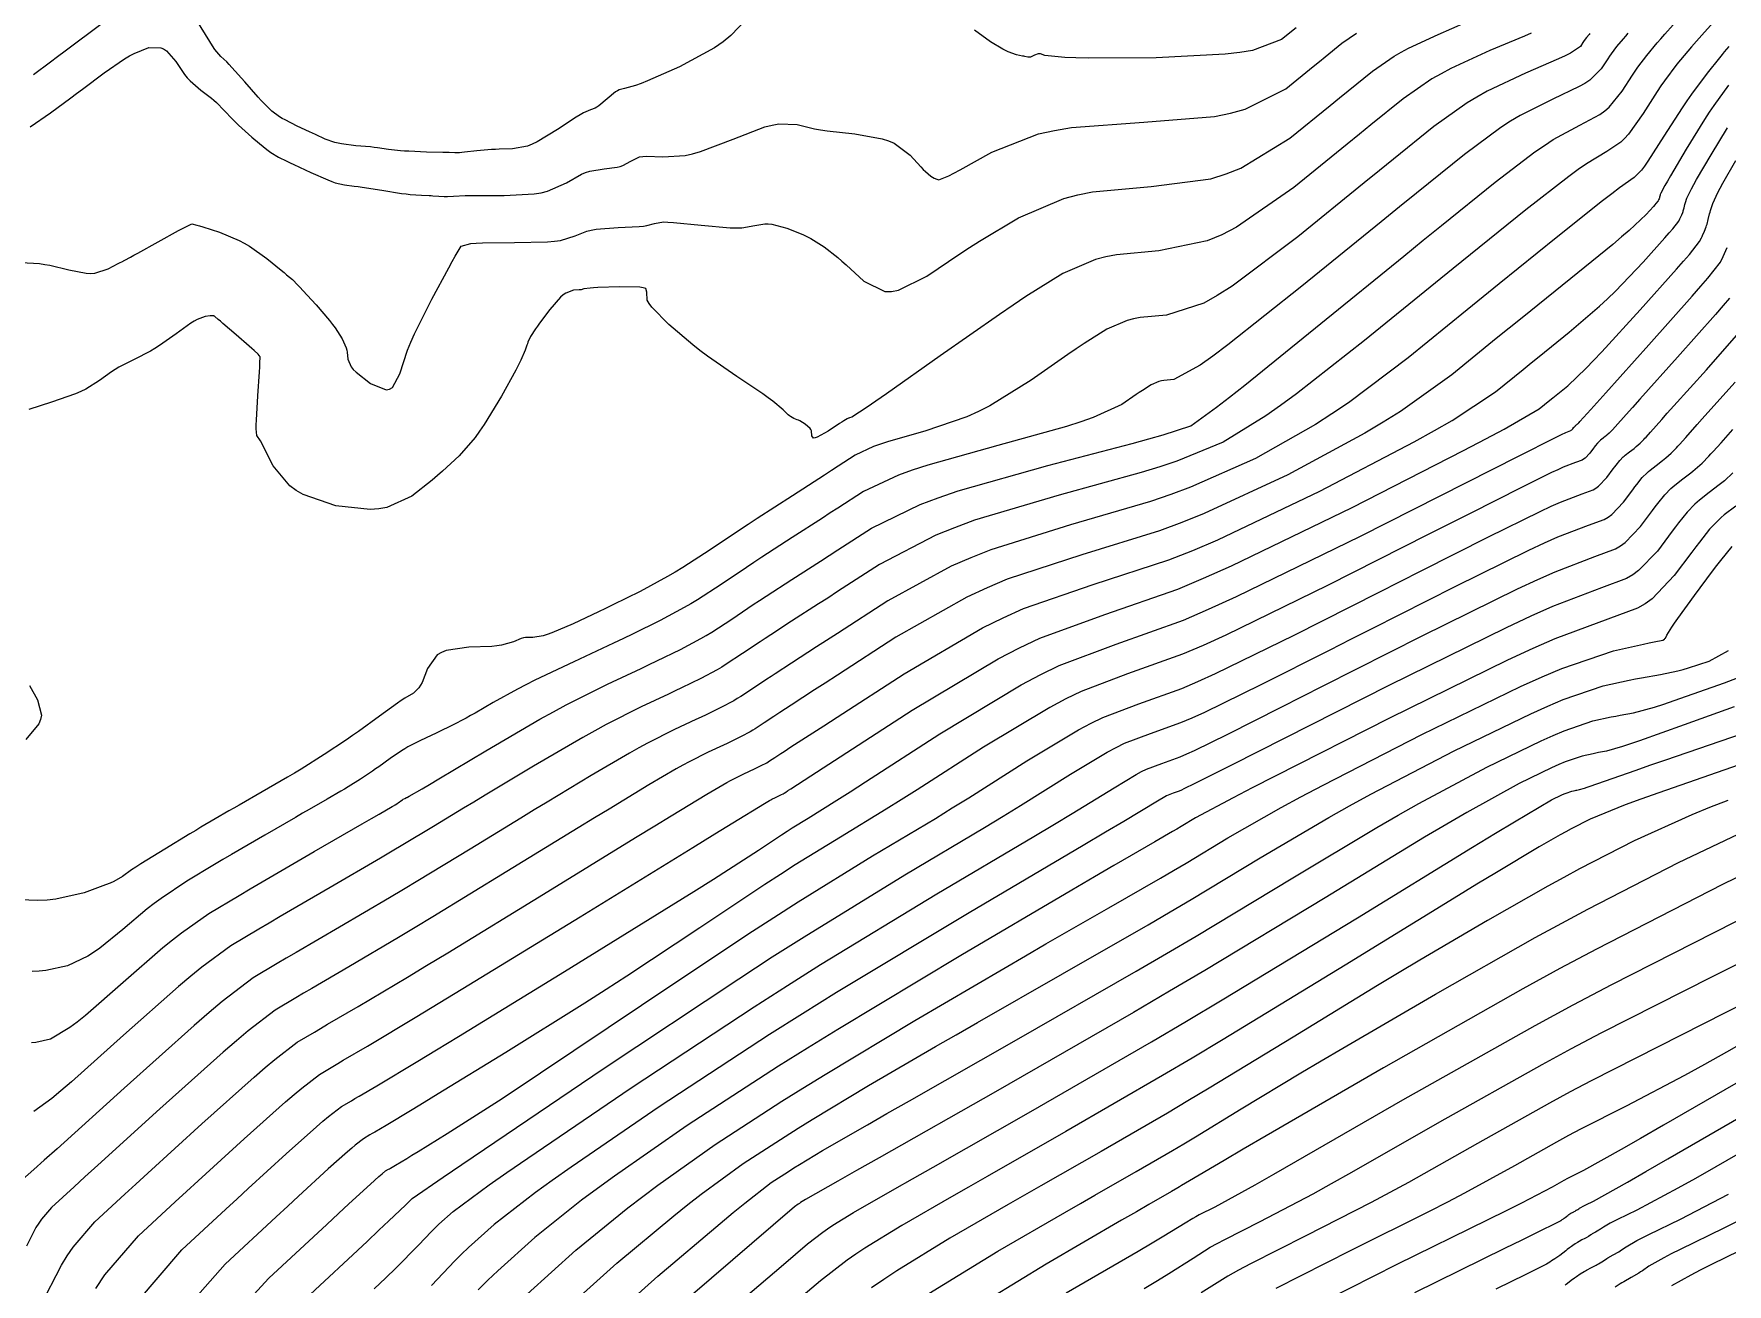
# Model space of a CAD drawing. Header units: metres. Extents: x 837476 to 838477, y 1189012 to 1191014.
# Drawn here: x 837561 to 837648.3, y 1190195.4 to 1190259.9 of the extents above; entities that cross this region are included whole.
import ezdxf

# ---------------------------------------------------------------- set-up
doc = ezdxf.new("R2010")
doc.units = ezdxf.units.M
doc.header["$LTSCALE"] = 0.3
doc.layers.add('COTAS 10', color=1, linetype='Continuous')
doc.layers.add('COTAS INT', color=252, linetype='Continuous')

msp = doc.modelspace()

# ---------------------------------------------------------------- linework, layer by layer
at = {"layer": 'COTAS 10'}
for points in [[(837560.872, 1190207.893), (837561.105, 1190207.917), (837561.86, 1190208.087), (837562.852, 1190208.677), (837563.235, 1190208.965), (837563.664, 1190209.308), (837565.607, 1190210.996), (837567.652, 1190212.783), (837568.146, 1190213.187), (837568.609, 1190213.552), (837570.021, 1190214.543), (837571.588, 1190215.479), (837572.149, 1190215.81), (837572.766, 1190216.172), (837575.45, 1190217.735), (837577.918, 1190219.165), (837578.397, 1190219.442), (837578.788, 1190219.669), (837579.464, 1190220.06), (837579.561, 1190220.116), (837579.587, 1190220.132), (837579.613, 1190220.147), (837579.701, 1190220.203), (837579.786, 1190220.259), (837579.832, 1190220.291), (837579.912, 1190220.35), (837579.993, 1190220.405), (837580.016, 1190220.418), (837580.039, 1190220.432), (837580.123, 1190220.475), (837580.209, 1190220.515), (837580.234, 1190220.527), (837580.258, 1190220.539), (837580.35, 1190220.584), (837581.012, 1190220.973), (837581.396, 1190221.202), (837581.868, 1190221.483), (837584.298, 1190222.937), (837587.083, 1190224.554), (837587.778, 1190224.939), (837588.44, 1190225.296), (837590.559, 1190226.359), (837592.294, 1190227.172), (837592.715, 1190227.372), (837593.111, 1190227.561), (837594.323, 1190228.154), (837595.364, 1190228.713), (837595.652, 1190228.88), (837595.939, 1190229.053), (837596.972, 1190229.723), (837598.073, 1190230.466), (837598.403, 1190230.684), (837598.743, 1190230.909), (837600.064, 1190231.766), (837601.54, 1190232.716), (837601.979, 1190232.999), (837602.43, 1190233.291), (837604.168, 1190234.417), (837606.669, 1190235.631), (837607.602, 1190235.979), (837608.638, 1190236.332), (837613.248, 1190237.647), (837617.596, 1190238.779), (837618.468, 1190239.016), (837619.196, 1190239.221), (837620.624, 1190239.684), (837621.949, 1190240.643), (837622.611, 1190241.161), (837623.401, 1190241.787), (837627.323, 1190244.959), (837631.595, 1190248.439), (837632.605, 1190249.26), (837633.541, 1190250.019), (837636.3, 1190252.247), (837638.353, 1190253.807), (837638.844, 1190254.145), (837639.301, 1190254.443), (837640.672, 1190255.181), (837641.707, 1190255.739), (837641.952, 1190255.923), (837642.179, 1190256.12), (837642.851, 1190256.938), (837643.383, 1190257.769), (837643.522, 1190257.975), (837643.658, 1190258.17), (837644.119, 1190258.785), (837644.661, 1190259.432), (837644.847, 1190259.647), (837645.049, 1190259.878), (837645.909, 1190260.841)], [(837560.815, 1190255.093), (837561.854, 1190255.827), (837562.902, 1190256.593), (837563.201, 1190256.813), (837563.503, 1190257.038), (837564.628, 1190257.877), (837565.679, 1190258.604), (837565.936, 1190258.757), (837566.178, 1190258.89), (837566.928, 1190259.193), (837567.537, 1190259.183), (837567.69, 1190259.118), (837567.836, 1190259.026), (837568.31, 1190258.467), (837568.771, 1190257.794), (837568.909, 1190257.63), (837569.052, 1190257.475), (837569.608, 1190256.996), (837570.149, 1190256.583), (837570.282, 1190256.469), (837570.408, 1190256.355), (837570.806, 1190255.949), (837571.24, 1190255.491), (837571.39, 1190255.345), (837571.552, 1190255.191), (837572.242, 1190254.568), (837572.921, 1190253.998), (837573.076, 1190253.877), (837573.217, 1190253.773), (837573.605, 1190253.531), (837574.039, 1190253.329), (837574.209, 1190253.249), (837574.401, 1190253.159), (837575.272, 1190252.749), (837576.153, 1190252.361), (837576.35, 1190252.284), (837576.528, 1190252.221), (837577.004, 1190252.106), (837577.51, 1190252.047), (837577.707, 1190252.02), (837577.928, 1190251.987), (837578.932, 1190251.828), (837579.952, 1190251.672), (837580.184, 1190251.641), (837580.394, 1190251.616), (837580.969, 1190251.571), (837581.37, 1190251.558), (837581.47, 1190251.553), (837581.565, 1190251.547), (837581.869, 1190251.522), (837582.151, 1190251.507), (837582.233, 1190251.507), (837582.316, 1190251.509), (837582.63, 1190251.534), (837583.228, 1190251.56), (837583.49, 1190251.563), (837583.793, 1190251.564), (837585.239, 1190251.553), (837586.776, 1190251.642), (837587.137, 1190251.706), (837587.471, 1190251.787), (837588.442, 1190252.221), (837589.222, 1190252.663), (837589.434, 1190252.749), (837589.646, 1190252.819), (837590.399, 1190252.941), (837591.06, 1190253.014), (837591.214, 1190253.052), (837591.355, 1190253.1), (837591.758, 1190253.337), (837592.208, 1190253.548), (837592.378, 1190253.578), (837592.568, 1190253.596), (837593.419, 1190253.556), (837594.57, 1190253.623), (837594.95, 1190253.708), (837595.356, 1190253.822), (837597.04, 1190254.47), (837598.674, 1190255.093), (837599.049, 1190255.191), (837599.389, 1190255.256), (837600.337, 1190255.221), (837601.234, 1190254.996), (837601.542, 1190254.942), (837601.877, 1190254.891), (837603.303, 1190254.737), (837604.712, 1190254.489), (837605.036, 1190254.379), (837605.331, 1190254.252), (837606.16, 1190253.642), (837606.714, 1190253.035), (837606.835, 1190252.908), (837606.944, 1190252.8), (837607.221, 1190252.562), (837607.4, 1190252.459), (837607.446, 1190252.437), (837607.491, 1190252.417), (837607.641, 1190252.369), (837608.145, 1190252.569), (837608.413, 1190252.706), (837608.736, 1190252.879), (837610.367, 1190253.799), (837612.78, 1190254.736), (837613.597, 1190254.919), (837614.478, 1190255.069), (837618.197, 1190255.336), (837621.837, 1190255.632), (837622.668, 1190255.8), (837623.423, 1190256.006), (837625.512, 1190257.06), (837626.922, 1190258.209), (837627.249, 1190258.475), (837627.549, 1190258.718), (837628.403, 1190259.408), (837629.165, 1190259.934)], [(837564.192, 1190195.215), (837564.661, 1190195.909), (837566.385, 1190197.923), (837568.284, 1190199.679), (837568.863, 1190200.211), (837569.465, 1190200.763), (837571.834, 1190202.922), (837573.962, 1190204.824), (837574.412, 1190205.214), (837574.803, 1190205.545), (837575.713, 1190206.247), (837576.409, 1190206.662), (837576.663, 1190206.812), (837576.945, 1190206.977), (837578.188, 1190207.7), (837580.732, 1190209.224), (837581.834, 1190209.894), (837583.109, 1190210.672), (837589.149, 1190214.375), (837594.967, 1190217.951), (837596.101, 1190218.648), (837597.029, 1190219.217), (837598.659, 1190220.216), (837598.917, 1190220.366), (837598.98, 1190220.401), (837599.039, 1190220.433), (837599.22, 1190220.525), (837599.364, 1190220.592), (837599.399, 1190220.609), (837599.431, 1190220.624), (837599.531, 1190220.673), (837599.617, 1190220.719), (837599.665, 1190220.747), (837599.75, 1190220.803), (837599.841, 1190220.864), (837599.868, 1190220.882), (837599.896, 1190220.901), (837600.005, 1190220.971), (837601.035, 1190221.639), (837606.263, 1190225.029), (837610.697, 1190227.674), (837611.8, 1190228.245), (837612.849, 1190228.745), (837616.187, 1190229.964), (837619.96, 1190231.271), (837621.283, 1190231.826), (837622.726, 1190232.465), (837628.943, 1190235.468), (837634.681, 1190238.408), (837635.822, 1190239.007), (837636.769, 1190239.512), (837638.571, 1190240.559), (837639.124, 1190241.008), (837639.283, 1190241.137), (837639.445, 1190241.267), (837640.049, 1190241.754), (837640.999, 1190242.656), (837641.378, 1190243.048), (837641.808, 1190243.502), (837643.781, 1190245.658), (837645.651, 1190247.756), (837646.017, 1190248.173), (837646.316, 1190248.52), (837646.845, 1190249.182), (837646.943, 1190249.385), (837646.97, 1190249.443), (837646.998, 1190249.501), (837647.095, 1190249.716), (837647.185, 1190249.943), (837647.206, 1190250.009), (837647.227, 1190250.076), (837647.289, 1190250.332), (837647.357, 1190250.619), (837647.381, 1190250.706), (837647.408, 1190250.796), (837647.522, 1190251.151), (837647.784, 1190251.72), (837647.903, 1190251.946), (837648.043, 1190252.202), (837648.717, 1190253.373)], [(837578.542, 1190195.192), (837579.135, 1190195.759), (837579.648, 1190196.254), (837580.822, 1190197.441), (837581.487, 1190198.143), (837581.679, 1190198.332), (837581.874, 1190198.52), (837582.606, 1190199.178), (837584.471, 1190200.548), (837585.381, 1190201.184), (837586.461, 1190201.931), (837591.783, 1190205.557), (837598.114, 1190209.738), (837599.831, 1190210.835), (837601.531, 1190211.906), (837607.539, 1190215.557), (837612.531, 1190218.513), (837613.591, 1190219.147), (837614.51, 1190219.7), (837616.666, 1190221.03), (837617.8, 1190221.712), (837618.075, 1190221.857), (837618.334, 1190221.984), (837619.127, 1190222.282), (837620.066, 1190222.619), (837620.416, 1190222.77), (837620.806, 1190222.946), (837622.538, 1190223.791), (837625.281, 1190225.179), (837627.45, 1190226.276), (837632.538, 1190228.85), (837637.461, 1190231.276), (837638.498, 1190231.761), (837639.393, 1190232.164), (837641.452, 1190232.946), (837642.503, 1190233.336), (837642.764, 1190233.492), (837643.011, 1190233.67), (837643.795, 1190234.488), (837644.412, 1190235.321), (837644.554, 1190235.508), (837644.684, 1190235.677), (837645.047, 1190236.128), (837645.361, 1190236.454), (837645.459, 1190236.544), (837645.561, 1190236.632), (837645.971, 1190236.949), (837646.393, 1190237.265), (837646.502, 1190237.354), (837646.608, 1190237.443), (837646.967, 1190237.768), (837647.323, 1190238.127), (837647.427, 1190238.238), (837647.535, 1190238.354), (837647.946, 1190238.814), (837648.547, 1190239.494)], [(837589.462, 1190192.526), (837593.155, 1190195.849), (837596.364, 1190198.567), (837597.043, 1190199.131), (837597.632, 1190199.613), (837599.004, 1190200.674), (837599.883, 1190201.247), (837600.161, 1190201.421), (837600.455, 1190201.602), (837601.641, 1190202.315), (837603.956, 1190203.651), (837604.961, 1190204.226), (837606.125, 1190204.889), (837611.641, 1190208.025), (837617.806, 1190211.566), (837619.378, 1190212.486), (837620.892, 1190213.379), (837625.873, 1190216.384), (837630.205, 1190218.981), (837631.31, 1190219.618), (837632.373, 1190220.218), (837635.873, 1190222.087), (837638.677, 1190223.447), (837639.301, 1190223.726), (837639.86, 1190223.963), (837641.332, 1190224.469), (837642.289, 1190224.674), (837642.523, 1190224.721), (837642.744, 1190224.764), (837643.433, 1190224.886), (837644.519, 1190225.181), (837644.991, 1190225.333), (837645.537, 1190225.517), (837648.129, 1190226.433), (837650.627, 1190227.397)], [(837607.128, 1190194.948), (837610.684, 1190197.131), (837614.134, 1190199.128), (837614.94, 1190199.593), (837615.68, 1190200.019), (837617.815, 1190201.24), (837619.686, 1190202.325), (837620.26, 1190202.666), (837620.859, 1190203.025), (837623.226, 1190204.466), (837626.297, 1190206.321), (837627.339, 1190206.94), (837628.465, 1190207.605), (837633.226, 1190210.39), (837638.374, 1190213.305), (837639.744, 1190214.052), (837641.09, 1190214.774), (837645.75, 1190217.164), (837649.877, 1190219.123)], [(837625.028, 1190195.229), (837628.89, 1190197.183), (837632.921, 1190199.196), (837633.871, 1190199.685), (837634.749, 1190200.145), (837637.319, 1190201.558), (837639.479, 1190202.772), (837640.099, 1190203.106), (837640.727, 1190203.439), (837643.075, 1190204.634), (837646.074, 1190206.204), (837647.113, 1190206.775), (837648.242, 1190207.404), (837653.075, 1190210.165)], [(837650.934, 1190199.753), (837648.093, 1190198.321), (837645.838, 1190197.219), (837645.382, 1190196.989), (837644.999, 1190196.792), (837644.223, 1190196.352), (837643.901, 1190196.125), (837643.804, 1190196.062), (837643.703, 1190195.999), (837643.31, 1190195.771), (837642.932, 1190195.557), (837642.841, 1190195.503), (837642.755, 1190195.451), (837642.496, 1190195.281)]]:
    msp.add_lwpolyline(points, dxfattribs=at)
at = {"layer": 'COTAS INT'}
for points in [[(837648.139, 1190261.158), (837646.954, 1190259.832), (837646.676, 1190259.514), (837646.42, 1190259.218), (837645.674, 1190258.326), (837645.038, 1190257.479), (837644.851, 1190257.21), (837644.659, 1190256.927), (837643.927, 1190255.782), (837643.177, 1190254.728), (837642.975, 1190254.502), (837642.775, 1190254.306), (837642.07, 1190253.834), (837641.008, 1190253.198), (837640.582, 1190252.898), (837640.099, 1190252.543), (837637.88, 1190250.814), (837635.029, 1190248.515), (837634.148, 1190247.802), (837633.228, 1190247.055), (837629.573, 1190244.079), (837626.075, 1190241.332), (837625.253, 1190240.73), (837624.495, 1190240.196), (837622.288, 1190238.841), (837619.902, 1190237.87), (837619.031, 1190237.578), (837618.069, 1190237.278), (837613.836, 1190236.11), (837609.48, 1190234.814), (837608.442, 1190234.432), (837607.475, 1190234.04), (837604.587, 1190232.539), (837602.423, 1190231.137), (837601.912, 1190230.806), (837601.439, 1190230.501), (837600.052, 1190229.607), (837598.974, 1190228.907), (837598.696, 1190228.724), (837598.426, 1190228.545), (837597.527, 1190227.939), (837596.684, 1190227.392), (837596.45, 1190227.251), (837596.215, 1190227.114), (837595.365, 1190226.658), (837594.375, 1190226.174), (837594.052, 1190226.019), (837593.708, 1190225.856), (837592.291, 1190225.192), (837590.494, 1190224.284), (837589.911, 1190223.967), (837589.291, 1190223.622), (837586.741, 1190222.135), (837584.252, 1190220.641), (837583.67, 1190220.29), (837583.135, 1190219.966), (837581.588, 1190219.024), (837580.015, 1190218.077), (837579.463, 1190217.75), (837578.86, 1190217.395), (837576.263, 1190215.881), (837573.7, 1190214.39), (837573.119, 1190214.049), (837572.593, 1190213.74), (837571.159, 1190212.884), (837569.66, 1190211.78), (837569.093, 1190211.314), (837568.461, 1190210.779), (837565.628, 1190208.27), (837562.933, 1190205.862), (837562.387, 1190205.392), (837561.929, 1190205.007), (837560.995, 1190204.326)], [(837598.147, 1190261.094), (837596.92, 1190259.812), (837596.515, 1190259.49), (837596.08, 1190259.183), (837594.272, 1190258.191), (837592.624, 1190257.474), (837592.291, 1190257.339), (837592.011, 1190257.233), (837591.443, 1190257.079), (837591.171, 1190257.014), (837591.077, 1190256.963), (837590.975, 1190256.899), (837590.54, 1190256.549), (837590.113, 1190256.192), (837590.016, 1190256.124), (837589.928, 1190256.068), (837589.688, 1190255.978), (837589.318, 1190255.819), (837589.149, 1190255.721), (837588.951, 1190255.599), (837587.993, 1190254.96), (837586.94, 1190254.325), (837586.681, 1190254.204), (837586.437, 1190254.108), (837585.673, 1190253.96), (837584.982, 1190253.949), (837584.784, 1190253.94), (837584.583, 1190253.927), (837583.831, 1190253.857), (837583.187, 1190253.787), (837583.054, 1190253.775), (837582.941, 1190253.766), (837582.694, 1190253.758), (837582.399, 1190253.773), (837582.255, 1190253.777), (837582.084, 1190253.782), (837581.241, 1190253.803), (837580.32, 1190253.839), (837580.1, 1190253.853), (837579.895, 1190253.868), (837579.283, 1190253.941), (837578.712, 1190254.021), (837578.533, 1190254.042), (837578.346, 1190254.062), (837577.597, 1190254.128), (837576.862, 1190254.219), (837576.684, 1190254.254), (837576.517, 1190254.294), (837576.005, 1190254.473), (837575.516, 1190254.702), (837575.364, 1190254.773), (837575.204, 1190254.847), (837574.564, 1190255.144), (837573.947, 1190255.455), (837573.801, 1190255.539), (837573.667, 1190255.621), (837573.273, 1190255.91), (837572.861, 1190256.312), (837572.716, 1190256.466), (837572.557, 1190256.638), (837571.868, 1190257.414), (837571.205, 1190258.16), (837571.062, 1190258.314), (837570.937, 1190258.445), (837570.633, 1190258.728), (837570.33, 1190259.095), (837570.205, 1190259.279), (837570.063, 1190259.499), (837569.403, 1190260.59)], [(837641.189, 1190259.913), (837641.143, 1190259.861), (837641.01, 1190259.702), (837640.897, 1190259.551), (837640.864, 1190259.503), (837640.83, 1190259.453), (837640.699, 1190259.249), (837640.184, 1190258.904), (837639.907, 1190258.764), (837639.571, 1190258.606), (837637.876, 1190257.876), (837635.887, 1190256.932), (837635.367, 1190256.639), (837634.861, 1190256.333), (837633.141, 1190255.111), (837631.074, 1190253.441), (837630.348, 1190252.852), (837629.556, 1190252.208), (837626.14, 1190249.424), (837622.759, 1190246.894), (837621.988, 1190246.409), (837621.29, 1190246.018), (837619.366, 1190245.388), (837618.012, 1190245.267), (837617.672, 1190245.196), (837617.347, 1190245.11), (837616.301, 1190244.667), (837615.126, 1190243.931), (837614.72, 1190243.661), (837614.278, 1190243.362), (837612.394, 1190242.041), (837610.269, 1190240.719), (837609.677, 1190240.419), (837609.082, 1190240.148), (837606.92, 1190239.407), (837605.047, 1190238.88), (837604.635, 1190238.744), (837604.269, 1190238.612), (837603.33, 1190238.172), (837602.446, 1190237.6), (837602.113, 1190237.386), (837601.742, 1190237.147), (837600.088, 1190236.084), (837598.282, 1190234.912), (837597.816, 1190234.605), (837597.365, 1190234.306), (837595.86, 1190233.291), (837594.448, 1190232.375), (837594.056, 1190232.139), (837593.663, 1190231.91), (837592.24, 1190231.146), (837590.843, 1190230.456), (837590.467, 1190230.274), (837590.096, 1190230.095), (837588.793, 1190229.481), (837587.7, 1190229.014), (837587.461, 1190228.929), (837587.248, 1190228.863), (837586.71, 1190228.781), (837586.338, 1190228.771), (837586.23, 1190228.751), (837586.121, 1190228.722), (837585.711, 1190228.553), (837585.101, 1190228.377), (837584.866, 1190228.344), (837584.602, 1190228.317), (837583.411, 1190228.276), (837582.247, 1190228.109), (837582.001, 1190228.003), (837581.787, 1190227.871), (837581.289, 1190227.177), (837581.004, 1190226.457), (837580.925, 1190226.308), (837580.845, 1190226.181), (837580.557, 1190225.905), (837580.114, 1190225.642), (837579.937, 1190225.523), (837579.737, 1190225.385), (837578.818, 1190224.718), (837577.728, 1190223.931), (837577.42, 1190223.716), (837577.11, 1190223.502), (837575.966, 1190222.742), (837574.769, 1190221.988), (837574.425, 1190221.779), (837574.076, 1190221.569), (837572.768, 1190220.808), (837571.58, 1190220.132), (837571.305, 1190219.975), (837571.054, 1190219.832), (837570.346, 1190219.424), (837569.61, 1190218.989), (837569.342, 1190218.828), (837569.045, 1190218.65), (837567.744, 1190217.861), (837566.507, 1190217.096), (837566.252, 1190216.932), (837566.034, 1190216.79), (837565.565, 1190216.45), (837565.126, 1190216.198), (837564.929, 1190216.111), (837564.699, 1190216.016), (837563.591, 1190215.61), (837562.134, 1190215.282), (837561.683, 1190215.236), (837561.211, 1190215.209), (837559.335, 1190215.276)], [(837560.347, 1190248.109), (837561.297, 1190248.047), (837561.562, 1190248.01), (837561.828, 1190247.964), (837562.795, 1190247.725), (837563.7, 1190247.552), (837563.927, 1190247.548), (837564.143, 1190247.563), (837564.837, 1190247.774), (837565.35, 1190248.048), (837565.451, 1190248.102), (837565.536, 1190248.147), (837565.697, 1190248.231), (837565.988, 1190248.39), (837566.155, 1190248.482), (837566.359, 1190248.595), (837567.407, 1190249.176), (837568.458, 1190249.754), (837568.664, 1190249.865), (837568.833, 1190249.954), (837569.136, 1190250.1), (837569.392, 1190250.038), (837569.532, 1190249.996), (837569.701, 1190249.944), (837570.56, 1190249.666), (837571.576, 1190249.247), (837571.845, 1190249.106), (837572.108, 1190248.953), (837573.013, 1190248.31), (837573.743, 1190247.709), (837573.895, 1190247.583), (837574.027, 1190247.474), (837574.322, 1190247.226), (837574.604, 1190246.943), (837574.727, 1190246.813), (837574.869, 1190246.66), (837575.544, 1190245.921), (837576.237, 1190245.112), (837576.391, 1190244.916), (837576.529, 1190244.731), (837576.89, 1190244.166), (837577.089, 1190243.71), (837577.125, 1190243.594), (837577.153, 1190243.483), (837577.184, 1190243.12), (837577.349, 1190242.725), (837577.462, 1190242.594), (837577.603, 1190242.454), (837578.357, 1190241.868), (837579.161, 1190241.55), (837579.336, 1190241.579), (837579.489, 1190241.659), (837579.866, 1190242.368), (837580.264, 1190243.591), (837580.43, 1190243.994), (837580.621, 1190244.425), (837581.511, 1190246.215), (837582.379, 1190247.834), (837582.556, 1190248.158), (837582.706, 1190248.427), (837583.017, 1190248.951), (837583.518, 1190249.082), (837583.787, 1190249.105), (837584.113, 1190249.122), (837585.762, 1190249.134), (837587.47, 1190249.172), (837587.833, 1190249.204), (837588.148, 1190249.247), (837588.89, 1190249.481), (837589.492, 1190249.727), (837589.72, 1190249.777), (837589.974, 1190249.819), (837591.11, 1190249.904), (837592.192, 1190249.959), (837592.411, 1190249.981), (837592.596, 1190250.007), (837592.977, 1190250.126), (837593.442, 1190250.198), (837593.68, 1190250.193), (837593.966, 1190250.177), (837595.395, 1190250.034), (837596.878, 1190249.901), (837597.198, 1190249.892), (837597.478, 1190249.895), (837598.163, 1190250.008), (837598.676, 1190250.106), (837598.848, 1190250.1), (837599.032, 1190250.078), (837599.808, 1190249.88), (837600.625, 1190249.555), (837600.836, 1190249.453), (837601.04, 1190249.347), (837601.724, 1190248.92), (837602.427, 1190248.368), (837602.643, 1190248.182), (837602.87, 1190247.983), (837603.767, 1190247.143), (837604.85, 1190246.616), (837605.194, 1190246.613), (837605.556, 1190246.672), (837607.022, 1190247.403), (837608.713, 1190248.554), (837609.218, 1190248.879), (837609.738, 1190249.206), (837611.748, 1190250.41), (837614.081, 1190251.399), (837614.806, 1190251.592), (837615.564, 1190251.749), (837618.587, 1190252.02), (837621.654, 1190252.428), (837622.441, 1190252.67), (837623.201, 1190252.969), (837625.721, 1190254.515), (837627.8, 1190256.209), (837628.282, 1190256.601), (837628.724, 1190256.959), (837629.982, 1190257.976), (837631.106, 1190258.751), (837631.463, 1190258.957), (837631.839, 1190259.161), (837633.366, 1190259.865), (837634.772, 1190260.489)], [(837638.161, 1190259.935), (837637.813, 1190259.784), (837636.034, 1190259.04), (837634.016, 1190258.109), (837633.518, 1190257.841), (837633.046, 1190257.568), (837631.562, 1190256.543), (837629.899, 1190255.2), (837629.315, 1190254.727), (837628.678, 1190254.209), (837625.93, 1190251.969), (837622.98, 1190249.931), (837622.215, 1190249.54), (837621.472, 1190249.223), (837618.977, 1190248.704), (837616.788, 1190248.508), (837616.239, 1190248.394), (837615.714, 1190248.255), (837614.024, 1190247.538), (837612.126, 1190246.35), (837611.47, 1190245.914), (837610.757, 1190245.431), (837607.713, 1190243.297), (837604.939, 1190241.329), (837604.397, 1190240.951), (837603.952, 1190240.644), (837603.162, 1190240.135), (837603.031, 1190240.099), (837603.002, 1190240.089), (837602.977, 1190240.08), (837602.911, 1190240.049), (837602.734, 1190239.935), (837602.638, 1190239.873), (837602.522, 1190239.799), (837601.932, 1190239.419), (837601.363, 1190239.099), (837601.26, 1190239.061), (837601.181, 1190239.045), (837601.091, 1190239.171), (837601.079, 1190239.426), (837601.049, 1190239.492), (837601.007, 1190239.556), (837600.756, 1190239.769), (837600.466, 1190239.936), (837600.398, 1190239.971), (837600.336, 1190240.002), (837600.159, 1190240.072), (837599.991, 1190240.163), (837599.934, 1190240.206), (837599.874, 1190240.257), (837599.621, 1190240.507), (837599.083, 1190240.956), (837598.842, 1190241.131), (837598.562, 1190241.33), (837597.221, 1190242.234), (837595.711, 1190243.283), (837595.324, 1190243.573), (837594.952, 1190243.863), (837593.721, 1190244.909), (837592.854, 1190245.8), (837592.711, 1190245.992), (837592.609, 1190246.16), (837592.592, 1190246.57), (837592.53, 1190246.768), (837592.401, 1190246.803), (837592.223, 1190246.829), (837591.175, 1190246.851), (837590.063, 1190246.813), (837589.844, 1190246.801), (837589.664, 1190246.789), (837589.338, 1190246.742), (837589.212, 1190246.702), (837589.158, 1190246.695), (837589.097, 1190246.689), (837588.806, 1190246.683), (837588.41, 1190246.532), (837588.282, 1190246.435), (837588.146, 1190246.314), (837587.588, 1190245.68), (837587.065, 1190244.986), (837586.951, 1190244.827), (837586.851, 1190244.684), (837586.603, 1190244.287), (837586.464, 1190243.997), (837586.432, 1190243.921), (837586.404, 1190243.846), (837586.327, 1190243.59), (837586.103, 1190243.076), (837585.983, 1190242.838), (837585.836, 1190242.559), (837585.093, 1190241.208), (837584.207, 1190239.752), (837583.969, 1190239.406), (837583.736, 1190239.086), (837582.922, 1190238.137), (837582.066, 1190237.341), (837581.805, 1190237.118), (837581.535, 1190236.892), (837580.472, 1190236.065), (837579.185, 1190235.477), (837578.772, 1190235.403), (837578.335, 1190235.366), (837576.555, 1190235.554), (837574.882, 1190236.137), (837574.513, 1190236.35), (837574.184, 1190236.585), (837573.338, 1190237.619), (837572.857, 1190238.577), (837572.758, 1190238.765), (837572.675, 1190238.918), (837572.499, 1190239.192), (837572.459, 1190239.536), (837572.461, 1190239.734), (837572.468, 1190239.978), (837572.542, 1190241.228), (837572.627, 1190242.476), (837572.641, 1190242.717), (837572.652, 1190242.913), (837572.659, 1190243.244), (837572.632, 1190243.286), (837572.622, 1190243.299), (837572.61, 1190243.314), (837572.559, 1190243.374), (837572.348, 1190243.568), (837572.236, 1190243.667), (837572.101, 1190243.786), (837571.419, 1190244.38), (837570.744, 1190244.964), (837570.614, 1190245.077), (837570.507, 1190245.169), (837570.327, 1190245.325), (837570.305, 1190245.34), (837570.299, 1190245.344), (837570.292, 1190245.347), (837570.267, 1190245.358), (837570.185, 1190245.358), (837570.143, 1190245.354), (837570.092, 1190245.35), (837569.835, 1190245.323), (837569.414, 1190245.165), (837569.26, 1190245.078), (837569.089, 1190244.972), (837568.334, 1190244.433), (837567.476, 1190243.825), (837567.24, 1190243.677), (837567.005, 1190243.536), (837566.162, 1190243.099), (837565.38, 1190242.702), (837565.184, 1190242.587), (837564.997, 1190242.469), (837564.392, 1190242.025), (837563.68, 1190241.575), (837563.424, 1190241.453), (837563.142, 1190241.332), (837561.914, 1190240.905), (837560.748, 1190240.535)], [(837643.144, 1190259.924), (837643.018, 1190259.78), (837642.902, 1190259.646), (837642.565, 1190259.243), (837642.278, 1190258.86), (837642.193, 1190258.739), (837642.106, 1190258.611), (837641.775, 1190258.093), (837641.181, 1190257.512), (837640.929, 1190257.344), (837640.639, 1190257.173), (837639.274, 1190256.529), (837637.594, 1190255.688), (837637.105, 1190255.392), (837636.607, 1190255.07), (837634.721, 1190253.679), (837632.249, 1190251.682), (837631.381, 1190250.978), (837630.434, 1190250.208), (837626.349, 1190246.879), (837622.537, 1190243.856), (837621.762, 1190243.279), (837621.107, 1190242.814), (837619.756, 1190242.072), (837619.235, 1190242.026), (837619.104, 1190241.999), (837618.98, 1190241.965), (837618.577, 1190241.795), (837618.125, 1190241.512), (837617.969, 1190241.408), (837617.799, 1190241.293), (837617.075, 1190240.785), (837615.599, 1190240.109), (837614.957, 1190239.888), (837614.212, 1190239.652), (837610.678, 1190238.678), (837607.063, 1190237.662), (837606.267, 1190237.399), (837605.56, 1190237.145), (837603.749, 1190236.294), (837602.438, 1190235.446), (837602.046, 1190235.193), (837601.641, 1190234.932), (837600.076, 1190233.925), (837598.513, 1190232.91), (837598.109, 1190232.645), (837597.719, 1190232.386), (837596.416, 1190231.507), (837595.193, 1190230.714), (837594.854, 1190230.509), (837594.514, 1190230.311), (837593.281, 1190229.65), (837591.847, 1190228.948), (837591.379, 1190228.724), (837590.88, 1190228.487), (837588.826, 1190227.525), (837586.819, 1190226.567), (837586.349, 1190226.333), (837585.918, 1190226.112), (837584.673, 1190225.426), (837583.737, 1190224.878), (837583.5, 1190224.745), (837583.274, 1190224.62), (837582.536, 1190224.233), (837581.874, 1190223.908), (837581.694, 1190223.821), (837581.516, 1190223.736), (837580.888, 1190223.442), (837580.28, 1190223.13), (837580.114, 1190223.034), (837579.949, 1190222.933), (837579.365, 1190222.534), (837578.78, 1190222.111), (837578.615, 1190221.996), (837578.448, 1190221.881), (837577.834, 1190221.473), (837577.191, 1190221.068), (837577.006, 1190220.955), (837576.819, 1190220.843), (837576.116, 1190220.434), (837575.184, 1190219.9), (837574.851, 1190219.709), (837574.486, 1190219.498), (837572.898, 1190218.579), (837571.188, 1190217.58), (837570.746, 1190217.319), (837570.317, 1190217.065), (837568.882, 1190216.202), (837567.558, 1190215.324), (837567.199, 1190215.06), (837566.843, 1190214.786), (837565.586, 1190213.723), (837564.395, 1190212.753), (837564.082, 1190212.538), (837563.775, 1190212.346), (837562.726, 1190211.849), (837561.62, 1190211.6), (837561.277, 1190211.565), (837560.919, 1190211.544)], [(837564.523, 1190260.434), (837562.622, 1190259.008), (837562.213, 1190258.702), (837561.854, 1190258.435), (837560.982, 1190257.791)], [(837626.044, 1190260.21), (837625.302, 1190259.605), (837623.801, 1190259.045), (837623.15, 1190258.934), (837622.397, 1190258.842), (837618.829, 1190258.665), (837615.376, 1190258.65), (837614.696, 1190258.659), (837614.136, 1190258.673), (837613.108, 1190258.775), (837612.874, 1190258.864), (837612.814, 1190258.871), (837612.756, 1190258.87), (837612.563, 1190258.801), (837612.402, 1190258.71), (837612.363, 1190258.696), (837612.327, 1190258.686), (837612.22, 1190258.686), (837612.077, 1190258.724), (837612.019, 1190258.738), (837611.952, 1190258.753), (837611.644, 1190258.818), (837611.218, 1190258.964), (837611.077, 1190259.031), (837610.927, 1190259.108), (837610.302, 1190259.482), (837609.475, 1190260.077)], [(837648.352, 1190259.245), (837648.113, 1190258.96), (837648.001, 1190258.823), (837647.869, 1190258.661), (837647.228, 1190257.868), (837646.419, 1190256.788), (837646.18, 1190256.446), (837645.936, 1190256.085), (837645.002, 1190254.626), (837644.175, 1190253.336), (837643.997, 1190253.082), (837643.842, 1190252.872), (837643.468, 1190252.487), (837642.714, 1190251.954), (837642.32, 1190251.651), (837641.845, 1190251.28), (837639.459, 1190249.382), (837636.517, 1190247.012), (837635.691, 1190246.344), (837634.861, 1190245.671), (837631.823, 1190243.199), (837628.748, 1190240.877), (837627.895, 1190240.299), (837627.042, 1190239.749), (837623.952, 1190237.997), (837620.608, 1190236.518), (837619.594, 1190236.14), (837618.542, 1190235.776), (837614.424, 1190234.574), (837610.323, 1190233.297), (837609.281, 1190232.885), (837608.281, 1190232.448), (837605.006, 1190230.662), (837602.415, 1190228.982), (837601.845, 1190228.613), (837601.338, 1190228.285), (837600.041, 1190227.448), (837599.204, 1190226.906), (837598.989, 1190226.764), (837598.78, 1190226.625), (837598.083, 1190226.155), (837597.429, 1190225.731), (837597.247, 1190225.621), (837597.065, 1190225.515), (837596.406, 1190225.162), (837595.639, 1190224.786), (837595.389, 1190224.666), (837595.122, 1190224.54), (837594.023, 1190224.025), (837592.63, 1190223.322), (837592.178, 1190223.076), (837591.697, 1190222.808), (837589.72, 1190221.656), (837587.446, 1190220.285), (837586.778, 1190219.879), (837586.093, 1190219.462), (837583.478, 1190217.862), (837580.788, 1190216.226), (837580.056, 1190215.786), (837579.328, 1190215.353), (837576.744, 1190213.836), (837574.511, 1190212.536), (837574.005, 1190212.24), (837573.547, 1190211.97), (837572.298, 1190211.224), (837570.711, 1190210.008), (837570.04, 1190209.442), (837569.269, 1190208.776), (837565.649, 1190205.543), (837562.202, 1190202.417), (837561.54, 1190201.819), (837561.005, 1190201.338), (837560.13, 1190200.564)], [(837648.332, 1190257.253), (837647.569, 1190256.202), (837647.337, 1190255.856), (837647.096, 1190255.485), (837646.152, 1190253.947), (837645.34, 1190252.568), (837645.183, 1190252.299), (837645.055, 1190252.078), (837644.838, 1190251.685), (837644.815, 1190251.614), (837644.809, 1190251.595), (837644.805, 1190251.578), (837644.791, 1190251.52), (837644.778, 1190251.469), (837644.774, 1190251.455), (837644.77, 1190251.442), (837644.752, 1190251.396), (837644.727, 1190251.341), (837644.721, 1190251.329), (837644.701, 1190251.288), (837644.595, 1190251.155), (837644.534, 1190251.085), (837644.461, 1190251.001), (837644.084, 1190250.578), (837643.206, 1190249.758), (837642.817, 1190249.424), (837642.364, 1190249.042), (837640.202, 1190247.278), (837637.695, 1190245.259), (837637.025, 1190244.718), (837636.366, 1190244.184), (837634.072, 1190242.319), (837631.422, 1190240.422), (837630.538, 1190239.868), (837629.588, 1190239.302), (837625.616, 1190237.154), (837621.314, 1190235.167), (837620.157, 1190234.702), (837619.014, 1190234.274), (837615.012, 1190233.037), (837611.165, 1190231.779), (837610.121, 1190231.338), (837609.086, 1190230.857), (837605.425, 1190228.784), (837602.407, 1190226.828), (837601.777, 1190226.42), (837601.237, 1190226.07), (837600.029, 1190225.289), (837599.435, 1190224.904), (837599.282, 1190224.803), (837599.134, 1190224.705), (837598.639, 1190224.371), (837598.174, 1190224.07), (837598.045, 1190223.992), (837597.916, 1190223.917), (837597.448, 1190223.666), (837596.903, 1190223.399), (837596.725, 1190223.314), (837596.536, 1190223.224), (837595.756, 1190222.858), (837594.766, 1190222.359), (837594.445, 1190222.184), (837594.104, 1190221.994), (837592.7, 1190221.176), (837590.641, 1190219.929), (837589.886, 1190219.469), (837589.051, 1190218.959), (837585.369, 1190216.7), (837581.562, 1190214.374), (837580.649, 1190213.822), (837579.796, 1190213.31), (837577.225, 1190211.791), (837575.322, 1190210.683), (837574.891, 1190210.43), (837574.501, 1190210.201), (837573.436, 1190209.565), (837572.042, 1190208.49), (837571.444, 1190207.984), (837570.754, 1190207.386), (837567.496, 1190204.474), (837564.291, 1190201.561), (837563.635, 1190200.964), (837563.079, 1190200.457), (837561.904, 1190199.381), (837561.39, 1190198.78), (837561.25, 1190198.573), (837561.111, 1190198.348), (837560.619, 1190197.388)], [(837561.348, 1190194.314), (837562.419, 1190196.404), (837562.721, 1190196.894), (837563.025, 1190197.345), (837564.145, 1190198.652), (837565.681, 1190200.068), (837566.249, 1190200.588), (837566.878, 1190201.162), (837569.665, 1190203.698), (837572.358, 1190206.105), (837572.928, 1190206.599), (837573.422, 1190207.018), (837574.575, 1190207.906), (837575.455, 1190208.431), (837575.777, 1190208.621), (837576.134, 1190208.83), (837577.707, 1190209.746), (837580.264, 1190211.267), (837581.241, 1190211.858), (837582.335, 1190212.523), (837587.259, 1190215.537), (837592.009, 1190218.455), (837592.994, 1190219.058), (837593.835, 1190219.573), (837595.68, 1190220.696), (837596.51, 1190221.18), (837596.713, 1190221.293), (837596.903, 1190221.396), (837597.488, 1190221.692), (837597.95, 1190221.908), (837598.062, 1190221.961), (837598.167, 1190222.012), (837598.49, 1190222.169), (837598.767, 1190222.318), (837598.843, 1190222.363), (837598.919, 1190222.409), (837599.194, 1190222.587), (837599.487, 1190222.784), (837599.575, 1190222.843), (837599.666, 1190222.902), (837600.017, 1190223.13), (837601.136, 1190223.854), (837601.71, 1190224.226), (837602.399, 1190224.673), (837605.844, 1190226.907), (837609.892, 1190229.266), (837610.96, 1190229.791), (837612.007, 1190230.262), (837615.599, 1190231.501), (837619.487, 1190232.773), (837620.72, 1190233.264), (837622.02, 1190233.816), (837627.28, 1190236.311), (837632.135, 1190238.855), (837633.18, 1190239.437), (837634.095, 1190239.967), (837636.322, 1190241.439), (837637.745, 1190242.596), (837638.154, 1190242.927), (837638.57, 1190243.263), (837640.125, 1190244.516), (837641.681, 1190245.849), (837642.097, 1190246.236), (837642.507, 1190246.63), (837643.932, 1190248.118), (837645.056, 1190249.378), (837645.275, 1190249.629), (837645.455, 1190249.837), (837645.773, 1190250.235), (837645.832, 1190250.357), (837645.848, 1190250.392), (837645.865, 1190250.427), (837645.924, 1190250.556), (837645.977, 1190250.692), (837645.99, 1190250.732), (837646.002, 1190250.772), (837646.04, 1190250.926), (837646.081, 1190251.098), (837646.095, 1190251.15), (837646.111, 1190251.205), (837646.18, 1190251.418), (837646.419, 1190251.899), (837646.543, 1190252.123), (837646.691, 1190252.385), (837647.434, 1190253.66), (837648.287, 1190255.048)], [(837566.296, 1190194.474), (837568.625, 1190197.195), (837570.886, 1190199.291), (837571.477, 1190199.835), (837572.052, 1190200.364), (837574.003, 1190202.146), (837575.565, 1190203.543), (837575.896, 1190203.829), (837576.183, 1190204.072), (837576.852, 1190204.588), (837577.362, 1190204.892), (837577.55, 1190205.003), (837577.757, 1190205.124), (837578.669, 1190205.655), (837580.786, 1190206.927), (837581.753, 1190207.516), (837582.884, 1190208.206), (837588.341, 1190211.554), (837593.849, 1190214.956), (837595.011, 1190215.68), (837596.017, 1190216.311), (837598.341, 1190217.804), (837599.526, 1190218.593), (837599.813, 1190218.78), (837600.083, 1190218.953), (837600.911, 1190219.463), (837602.384, 1190220.384), (837603.061, 1190220.816), (837603.854, 1190221.325), (837607.687, 1190223.803), (837611.874, 1190226.324), (837612.891, 1190226.861), (837613.845, 1190227.327), (837616.775, 1190228.428), (837620.244, 1190229.674), (837621.538, 1190230.232), (837622.976, 1190230.882), (837629.376, 1190234.001), (837637.545, 1190238.14), (837639.376, 1190239.068), (837639.788, 1190239.271), (837639.874, 1190239.311), (837639.949, 1190239.345), (837640.121, 1190239.41), (837640.209, 1190239.443), (837640.231, 1190239.456), (837640.252, 1190239.471), (837640.317, 1190239.539), (837640.369, 1190239.609), (837640.381, 1190239.624), (837640.392, 1190239.638), (837640.422, 1190239.676), (837640.448, 1190239.704), (837640.456, 1190239.711), (837640.465, 1190239.718), (837640.499, 1190239.745), (837640.535, 1190239.771), (837640.544, 1190239.779), (837640.553, 1190239.786), (837640.583, 1190239.813), (837640.612, 1190239.843), (837640.621, 1190239.853), (837640.63, 1190239.862), (837640.664, 1190239.901), (837641.232, 1190240.533), (837642.005, 1190241.392), (837644.226, 1190243.862), (837646.468, 1190246.379), (837646.907, 1190246.883), (837647.268, 1190247.304), (837647.917, 1190248.128), (837648.054, 1190248.413), (837648.13, 1190248.575), (837648.267, 1190248.875)], [(837648.379, 1190246.265), (837648.057, 1190245.882), (837647.668, 1190245.429), (837645.71, 1190243.221), (837643.761, 1190241.052), (837643.377, 1190240.625), (837643.061, 1190240.273), (837642.485, 1190239.629), (837642.356, 1190239.485), (837642.323, 1190239.449), (837642.29, 1190239.414), (837642.179, 1190239.302), (837642.067, 1190239.2), (837642.033, 1190239.172), (837641.999, 1190239.145), (837641.867, 1190239.046), (837641.739, 1190238.947), (837641.707, 1190238.919), (837641.676, 1190238.891), (837641.578, 1190238.789), (837641.465, 1190238.648), (837641.424, 1190238.595), (837641.38, 1190238.537), (837641.187, 1190238.276), (837640.942, 1190238.021), (837640.864, 1190237.965), (837640.783, 1190237.916), (837640.454, 1190237.794), (837639.81, 1190237.55), (837639.53, 1190237.423), (837639.206, 1190237.272), (837637.667, 1190236.513), (837635.022, 1190235.174), (837632.853, 1190234.076), (837627.667, 1190231.448), (837622.434, 1190228.898), (837621.257, 1190228.367), (837620.199, 1190227.91), (837617.363, 1190226.891), (837614.967, 1190225.991), (837614.187, 1190225.61), (837613.356, 1190225.171), (837609.932, 1190223.11), (837606.518, 1190220.919), (837605.693, 1190220.399), (837604.921, 1190219.916), (837602.568, 1190218.486), (837600.234, 1190217.048), (837599.473, 1190216.561), (837598.663, 1190216.034), (837595.324, 1190213.811), (837591.563, 1190211.317), (837590.486, 1190210.621), (837589.395, 1190209.922), (837585.324, 1190207.375), (837581.841, 1190205.238), (837581.119, 1190204.797), (837580.502, 1190204.422), (837579.151, 1190203.61), (837578.568, 1190203.271), (837578.436, 1190203.193), (837578.316, 1190203.123), (837577.991, 1190202.928), (837577.564, 1190202.599), (837577.381, 1190202.444), (837577.169, 1190202.261), (837576.172, 1190201.37), (837574.64, 1190199.965), (837574.091, 1190199.459), (837573.489, 1190198.902), (837570.866, 1190196.466), (837568.026, 1190193.249)], [(837569.824, 1190192.173), (837573.106, 1190195.738), (837576.091, 1190198.513), (837576.705, 1190199.083), (837577.227, 1190199.566), (837578.341, 1190200.594), (837578.773, 1190200.98), (837578.865, 1190201.059), (837578.944, 1190201.127), (837579.129, 1190201.269), (837579.27, 1190201.354), (837579.322, 1190201.384), (837579.379, 1190201.418), (837579.632, 1190201.565), (837580.218, 1190201.917), (837580.485, 1190202.079), (837580.798, 1190202.27), (837582.308, 1190203.197), (837584.941, 1190204.888), (837585.962, 1190205.561), (837587.109, 1190206.324), (837592.308, 1190209.817), (837597.8, 1190213.476), (837599.133, 1190214.342), (837600.385, 1190215.144), (837604.225, 1190217.51), (837607.458, 1190219.449), (837608.326, 1190219.982), (837609.182, 1190220.513), (837612.176, 1190222.416), (837614.837, 1190224.018), (837615.483, 1190224.359), (837616.089, 1190224.655), (837617.951, 1190225.355), (837620.155, 1190226.146), (837620.977, 1190226.501), (837621.891, 1190226.914), (837625.957, 1190228.896), (837630.329, 1190231.111), (837632.498, 1190232.208), (837635.957, 1190233.959), (837638.624, 1190235.273), (837639.186, 1190235.536), (837639.671, 1190235.754), (837640.787, 1190236.178), (837641.356, 1190236.389), (837641.498, 1190236.474), (837641.632, 1190236.57), (837642.056, 1190237.014), (837642.391, 1190237.465), (837642.467, 1190237.566), (837642.538, 1190237.658), (837642.735, 1190237.902), (837642.905, 1190238.079), (837642.958, 1190238.127), (837643.013, 1190238.175), (837643.235, 1190238.347), (837643.464, 1190238.518), (837643.523, 1190238.566), (837643.58, 1190238.614), (837643.775, 1190238.791), (837643.967, 1190238.985), (837644.024, 1190239.046), (837644.083, 1190239.108), (837644.305, 1190239.357), (837644.89, 1190240.013), (837645.176, 1190240.333), (837645.516, 1190240.712), (837647.194, 1190242.579), (837648.869, 1190244.48)], [(837574.991, 1190194.679), (837578.17, 1190197.64), (837578.787, 1190198.217), (837579.29, 1190198.689), (837580.156, 1190199.513), (837580.283, 1190199.647), (837580.32, 1190199.683), (837580.357, 1190199.718), (837580.496, 1190199.844), (837582.092, 1190200.944), (837583.048, 1190201.594), (837584.227, 1190202.394), (837590.339, 1190206.533), (837597.326, 1190211.18), (837599.055, 1190212.3), (837600.696, 1190213.348), (837605.882, 1190216.533), (837609.995, 1190218.981), (837610.958, 1190219.564), (837611.846, 1190220.106), (837614.421, 1190221.723), (837616.319, 1190222.865), (837616.779, 1190223.108), (837617.212, 1190223.32), (837618.539, 1190223.818), (837620.111, 1190224.383), (837620.697, 1190224.636), (837621.348, 1190224.93), (837624.248, 1190226.343), (837627.805, 1190228.145), (837628.872, 1190228.685), (837629.974, 1190229.242), (837634.248, 1190231.405), (837638.042, 1190233.275), (837638.842, 1190233.648), (837639.532, 1190233.959), (837641.119, 1190234.562), (837641.93, 1190234.862), (837642.131, 1190234.983), (837642.321, 1190235.12), (837642.926, 1190235.751), (837643.401, 1190236.393), (837643.511, 1190236.537), (837643.611, 1190236.667), (837643.891, 1190237.015), (837644.133, 1190237.267), (837644.208, 1190237.335), (837644.287, 1190237.404), (837644.603, 1190237.648), (837644.928, 1190237.892), (837645.012, 1190237.96), (837645.094, 1190238.029), (837645.371, 1190238.279), (837645.645, 1190238.556), (837645.726, 1190238.642), (837645.809, 1190238.731), (837646.126, 1190239.086), (837646.719, 1190239.754), (837646.975, 1190240.041), (837647.272, 1190240.372), (837648.678, 1190241.938)], [(837648.563, 1190237.256), (837648.122, 1190236.857), (837647.992, 1190236.748), (837647.857, 1190236.639), (837647.339, 1190236.25), (837646.835, 1190235.861), (837646.709, 1190235.752), (837646.589, 1190235.642), (837646.204, 1190235.241), (837645.757, 1190234.686), (837645.597, 1190234.479), (837645.423, 1190234.249), (837644.665, 1190233.225), (837643.701, 1190232.22), (837643.397, 1190232.001), (837643.077, 1190231.809), (837641.785, 1190231.329), (837639.254, 1190230.369), (837638.153, 1190229.873), (837636.879, 1190229.278), (837630.829, 1190226.296), (837622.757, 1190222.214), (837620.829, 1190221.238), (837620.263, 1190220.962), (837620.136, 1190220.905), (837620.022, 1190220.855), (837619.715, 1190220.745), (837619.456, 1190220.648), (837619.371, 1190220.607), (837619.282, 1190220.559), (837618.911, 1190220.336), (837617.175, 1190219.293), (837616.223, 1190218.729), (837615.068, 1190218.045), (837609.196, 1190214.58), (837602.366, 1190210.464), (837600.606, 1190209.37), (837598.903, 1190208.296), (837593.227, 1190204.58), (837588.695, 1190201.467), (837587.713, 1190200.773), (837586.849, 1190200.151), (837584.715, 1190198.512), (837583.392, 1190197.321), (837583.039, 1190196.982), (837582.692, 1190196.639), (837581.488, 1190195.369)], [(837648.707, 1190235.551), (837648.109, 1190235.089), (837647.96, 1190234.96), (837647.817, 1190234.83), (837647.36, 1190234.355), (837646.83, 1190233.696), (837646.641, 1190233.45), (837646.434, 1190233.177), (837645.534, 1190231.962), (837644.391, 1190230.77), (837644.03, 1190230.51), (837643.65, 1190230.282), (837642.117, 1190229.713), (837639.382, 1190228.709), (837638.244, 1190228.206), (837636.941, 1190227.605), (837630.86, 1190224.622), (837624.972, 1190221.63), (837623.791, 1190221.023), (837622.804, 1190220.513), (837620.86, 1190219.47), (837620.131, 1190219.03), (837619.909, 1190218.899), (837619.679, 1190218.764), (837618.775, 1190218.245), (837616.658, 1190217.015), (837615.663, 1190216.431), (837614.49, 1190215.743), (837608.775, 1190212.379), (837602.431, 1190208.569), (837600.862, 1190207.599), (837599.373, 1190206.666), (837594.671, 1190203.604), (837590.929, 1190201.004), (837590.046, 1190200.362), (837589.228, 1190199.755), (837586.825, 1190197.846), (837584.909, 1190196.122), (837584.399, 1190195.632), (837583.896, 1190195.136)], [(837586.427, 1190194.924), (837588.935, 1190197.18), (837591.607, 1190199.359), (837592.378, 1190199.952), (837593.164, 1190200.54), (837596.116, 1190202.627), (837599.543, 1190204.86), (837600.628, 1190205.54), (837601.772, 1190206.247), (837606.397, 1190209.024), (837610.979, 1190211.712), (837612.096, 1190212.363), (837613.147, 1190212.973), (837616.397, 1190214.839), (837619.054, 1190216.365), (837619.732, 1190216.761), (837620.385, 1190217.146), (837622.531, 1190218.441), (837625.271, 1190220.002), (837626.297, 1190220.555), (837627.439, 1190221.159), (837632.531, 1190223.777), (837637.605, 1190226.238), (837638.736, 1190226.743), (837639.747, 1190227.173), (837642.411, 1190228.089), (837643.948, 1190228.428), (837644.249, 1190228.494), (837644.496, 1190228.548), (837644.942, 1190228.642), (837645.032, 1190228.689), (837645.055, 1190228.713), (837645.078, 1190228.742), (837645.154, 1190228.888), (837645.416, 1190229.31), (837645.556, 1190229.514), (837645.725, 1190229.755), (837646.577, 1190230.937), (837647.509, 1190232.193), (837647.727, 1190232.481), (837647.929, 1190232.742), (837648.516, 1190233.468)], [(837587.944, 1190193.725), (837591.045, 1190196.515), (837593.985, 1190198.963), (837594.711, 1190199.541), (837595.398, 1190200.077), (837597.56, 1190201.65), (837599.713, 1190203.053), (837600.395, 1190203.48), (837601.114, 1190203.925), (837604.019, 1190205.669), (837607.467, 1190207.682), (837608.529, 1190208.294), (837609.636, 1190208.931), (837614.019, 1190211.432), (837618.43, 1190213.966), (837619.555, 1190214.624), (837620.638, 1190215.263), (837624.202, 1190217.413), (837627.738, 1190219.492), (837628.803, 1190220.086), (837629.906, 1190220.689), (837634.202, 1190222.932), (837638.141, 1190224.842), (837639.018, 1190225.235), (837639.804, 1190225.568), (837641.871, 1190226.279), (837643.216, 1190226.567), (837643.545, 1190226.633), (837643.856, 1190226.693), (837644.822, 1190226.864), (837645.722, 1190227.051), (837645.991, 1190227.122), (837646.267, 1190227.201), (837647.336, 1190227.555), (837648.324, 1190228.105)], [(837560.778, 1190226.299), (837561.186, 1190225.558), (837561.389, 1190224.763), (837561.345, 1190224.542), (837561.258, 1190224.321), (837560.581, 1190223.518)], [(837648.624, 1190225.197), (837646.05, 1190224.269), (837643.744, 1190223.446), (837643.273, 1190223.284), (837642.875, 1190223.151), (837642.043, 1190222.908), (837641.633, 1190222.836), (837641.502, 1190222.81), (837641.362, 1190222.782), (837640.793, 1190222.66), (837639.917, 1190222.359), (837639.584, 1190222.218), (837639.212, 1190222.051), (837637.544, 1190221.242), (837634.84, 1190219.748), (837633.816, 1190219.149), (837632.672, 1190218.471), (837627.544, 1190215.355), (837621.345, 1190211.608), (837619.526, 1190210.532), (837617.663, 1190209.44), (837610.562, 1190205.355), (837604.563, 1190201.951), (837603.395, 1190201.287), (837602.44, 1190200.745), (837600.768, 1190199.794), (837600.513, 1190199.637), (837600.45, 1190199.595), (837600.391, 1190199.554), (837600.206, 1190199.411), (837594.817, 1190194.8)], [(837595.483, 1190192.899), (837599.63, 1190196.447), (837600.872, 1190197.51), (837601.652, 1190198.114), (837601.902, 1190198.288), (837602.167, 1190198.465), (837603.247, 1190199.128), (837605.363, 1190200.341), (837606.281, 1190200.864), (837607.343, 1190201.468), (837612.375, 1190204.326), (837618.59, 1190207.921), (837620.398, 1190208.989), (837622.242, 1190210.089), (837629.215, 1190214.326), (837635.139, 1190217.961), (837636.322, 1190218.681), (837637.307, 1190219.277), (837639.215, 1190220.397), (837639.748, 1190220.656), (837639.867, 1190220.709), (837639.973, 1190220.754), (837640.253, 1190220.85), (837640.436, 1190220.889), (837640.48, 1190220.898), (837640.522, 1190220.907), (837640.653, 1190220.93), (837640.919, 1190221.007), (837641.047, 1190221.05), (837641.197, 1190221.102), (837641.934, 1190221.365), (837643.567, 1190221.938), (837644.281, 1190222.185), (837645.11, 1190222.47), (837649.052, 1190223.82)], [(837649.232, 1190222.329), (837644.75, 1190220.771), (837643.814, 1190220.434), (837643.009, 1190220.137), (837641.205, 1190219.406), (837640.228, 1190218.905), (837639.946, 1190218.754), (837639.659, 1190218.597), (837638.581, 1190217.987), (837636.372, 1190216.657), (837635.371, 1190216.047), (837634.203, 1190215.333), (837628.581, 1190211.878), (837622.285, 1190208.045), (837620.692, 1190207.091), (837619.164, 1190206.184), (837614.189, 1190203.297), (837610.122, 1190200.985), (837609.167, 1190200.44), (837608.287, 1190199.936), (837605.726, 1190198.463), (837603.821, 1190197.292), (837603.353, 1190196.98), (837602.912, 1190196.674), (837601.537, 1190195.609), (837599.979, 1190194.275)], [(837648.294, 1190220.376), (837647.35, 1190220.003), (837646.443, 1190219.63), (837643.477, 1190218.285), (837640.659, 1190216.839), (837639.845, 1190216.403), (837639.017, 1190215.951), (837635.904, 1190214.188), (837632.418, 1190212.131), (837631.355, 1190211.494), (837630.25, 1190210.827), (837625.904, 1190208.172), (837621.572, 1190205.535), (837620.476, 1190204.879), (837619.425, 1190204.255), (837616.002, 1190202.269), (837612.901, 1190200.502), (837612.053, 1190200.016), (837611.21, 1190199.532), (837608.205, 1190197.797), (837605.474, 1190196.12), (837604.805, 1190195.673), (837604.173, 1190195.234)], [(837653.311, 1190218.615), (837648.023, 1190216.043), (837641.521, 1190212.708), (837639.643, 1190211.701), (837637.732, 1190210.658), (837630.549, 1190206.591), (837624.512, 1190203.08), (837623.323, 1190202.387), (837622.344, 1190201.815), (837620.549, 1190200.76), (837620.146, 1190200.515), (837620.044, 1190200.454), (837619.947, 1190200.396), (837619.628, 1190200.211), (837618.46, 1190199.536), (837617.826, 1190199.169), (837617.058, 1190198.724), (837613.162, 1190196.466), (837608.782, 1190193.776)], [(837649.712, 1190214.634), (837642.297, 1190210.862), (837640.311, 1190209.81), (837638.355, 1190208.756), (837631.533, 1190204.922), (837626.016, 1190201.731), (837624.882, 1190201.083), (837623.919, 1190200.536), (837621.862, 1190199.41), (837621.053, 1190199.001), (837620.877, 1190198.906), (837620.721, 1190198.819), (837620.329, 1190198.574), (837619.232, 1190197.903), (837618.632, 1190197.549), (837617.903, 1190197.121), (837614.2, 1190194.964)], [(837618.213, 1190195.208), (837618.902, 1190195.619), (837619.488, 1190195.974), (837620.743, 1190196.78), (837621.627, 1190197.334), (837621.98, 1190197.53), (837622.378, 1190197.743), (837624.205, 1190198.668), (837626.92, 1190200.09), (837627.879, 1190200.617), (837628.927, 1190201.203), (837633.462, 1190203.8), (837638.73, 1190206.761), (837640.24, 1190207.576), (837641.774, 1190208.388), (837647.5, 1190211.3), (837652.607, 1190213.853)], [(837649.34, 1190210.029), (837641.251, 1190205.913), (837640.17, 1190205.341), (837639.104, 1190204.767), (837635.391, 1190202.679), (837631.838, 1190200.674), (837630.875, 1190200.151), (837629.921, 1190199.643), (837626.547, 1190197.926), (837623.703, 1190196.486), (837623.082, 1190196.154), (837622.534, 1190195.849), (837621.157, 1190194.986)], [(837650.863, 1190207.023), (837644.976, 1190203.621), (837643.794, 1190202.944), (837642.807, 1190202.38), (837640.863, 1190201.3), (837640.204, 1190200.965), (837640.028, 1190200.872), (837639.854, 1190200.778), (837639.248, 1190200.437), (837637.66, 1190199.616), (837636.868, 1190199.22), (837635.922, 1190198.75), (837631.232, 1190196.441), (837626.353, 1190193.972)], [(837632.159, 1190195.005), (837636.809, 1190197.285), (837637.702, 1190197.723), (837638.423, 1190198.078), (837639.604, 1190198.662), (837639.667, 1190198.701), (837639.685, 1190198.712), (837639.702, 1190198.722), (837639.765, 1190198.761), (837639.827, 1190198.802), (837639.844, 1190198.814), (837639.861, 1190198.827), (837639.922, 1190198.876), (837639.979, 1190198.923), (837640.007, 1190198.945), (837640.051, 1190198.979), (837640.093, 1190199.008), (837640.105, 1190199.016), (837640.116, 1190199.025), (837640.161, 1190199.055), (837640.209, 1190199.086), (837640.224, 1190199.094), (837640.239, 1190199.103), (837640.296, 1190199.132), (837640.353, 1190199.16), (837640.367, 1190199.168), (837640.38, 1190199.176), (837640.422, 1190199.203), (837640.466, 1190199.231), (837640.48, 1190199.24), (837640.495, 1190199.249), (837640.559, 1190199.285), (837640.626, 1190199.324), (837640.643, 1190199.335), (837640.659, 1190199.345), (837640.714, 1190199.384), (837640.845, 1190199.458), (837640.909, 1190199.491), (837640.986, 1190199.53), (837641.367, 1190199.716), (837643.122, 1190200.697), (837644.065, 1190201.237), (837645.206, 1190201.893), (837650.978, 1190205.23)], [(837652.582, 1190204.3), (837647.672, 1190201.477), (837646.63, 1190200.888), (837645.726, 1190200.382), (837643.609, 1190199.251), (837642.604, 1190198.76), (837642.4, 1190198.657), (837642.229, 1190198.569), (837641.883, 1190198.373), (837641.74, 1190198.272), (837641.696, 1190198.244), (837641.651, 1190198.216), (837641.476, 1190198.114), (837641.307, 1190198.019), (837641.267, 1190197.995), (837641.229, 1190197.971), (837641.113, 1190197.895), (837641.003, 1190197.824), (837640.968, 1190197.804), (837640.931, 1190197.784), (837640.782, 1190197.709), (837640.63, 1190197.632), (837640.552, 1190197.588), (837640.425, 1190197.507), (837640.307, 1190197.426), (837640.245, 1190197.382), (837640.136, 1190197.304), (837640.019, 1190197.216), (837639.983, 1190197.187), (837639.945, 1190197.157), (837639.795, 1190197.033), (837639.633, 1190196.904), (837639.543, 1190196.838), (837639.379, 1190196.73), (837639.214, 1190196.628), (837639.122, 1190196.572), (837638.954, 1190196.47), (837637.813, 1190195.895), (837637.153, 1190195.568), (837636.344, 1190195.17)], [(837639.91, 1190195.391), (837639.972, 1190195.44), (837640.03, 1190195.487), (837640.22, 1190195.63), (837640.397, 1190195.756), (837640.447, 1190195.792), (837640.498, 1190195.828), (837640.688, 1190195.959), (837640.895, 1190196.09), (837640.957, 1190196.125), (837641.021, 1190196.161), (837641.269, 1190196.286), (837641.509, 1190196.408), (837641.569, 1190196.44), (837641.625, 1190196.473), (837641.805, 1190196.588), (837641.992, 1190196.711), (837642.054, 1190196.749), (837642.12, 1190196.788), (837642.393, 1190196.943), (837642.677, 1190197.107), (837642.75, 1190197.153), (837642.82, 1190197.198), (837643.053, 1190197.363), (837643.614, 1190197.681), (837643.891, 1190197.823), (837644.221, 1190197.989), (837645.851, 1190198.786), (837648.33, 1190200.067)], [(837650.334, 1190197.856), (837647.455, 1190196.449), (837646.872, 1190196.155), (837646.383, 1190195.903), (837645.393, 1190195.341)]]:
    msp.add_lwpolyline(points, dxfattribs=at)

doc.saveas('drawing.dxf')
